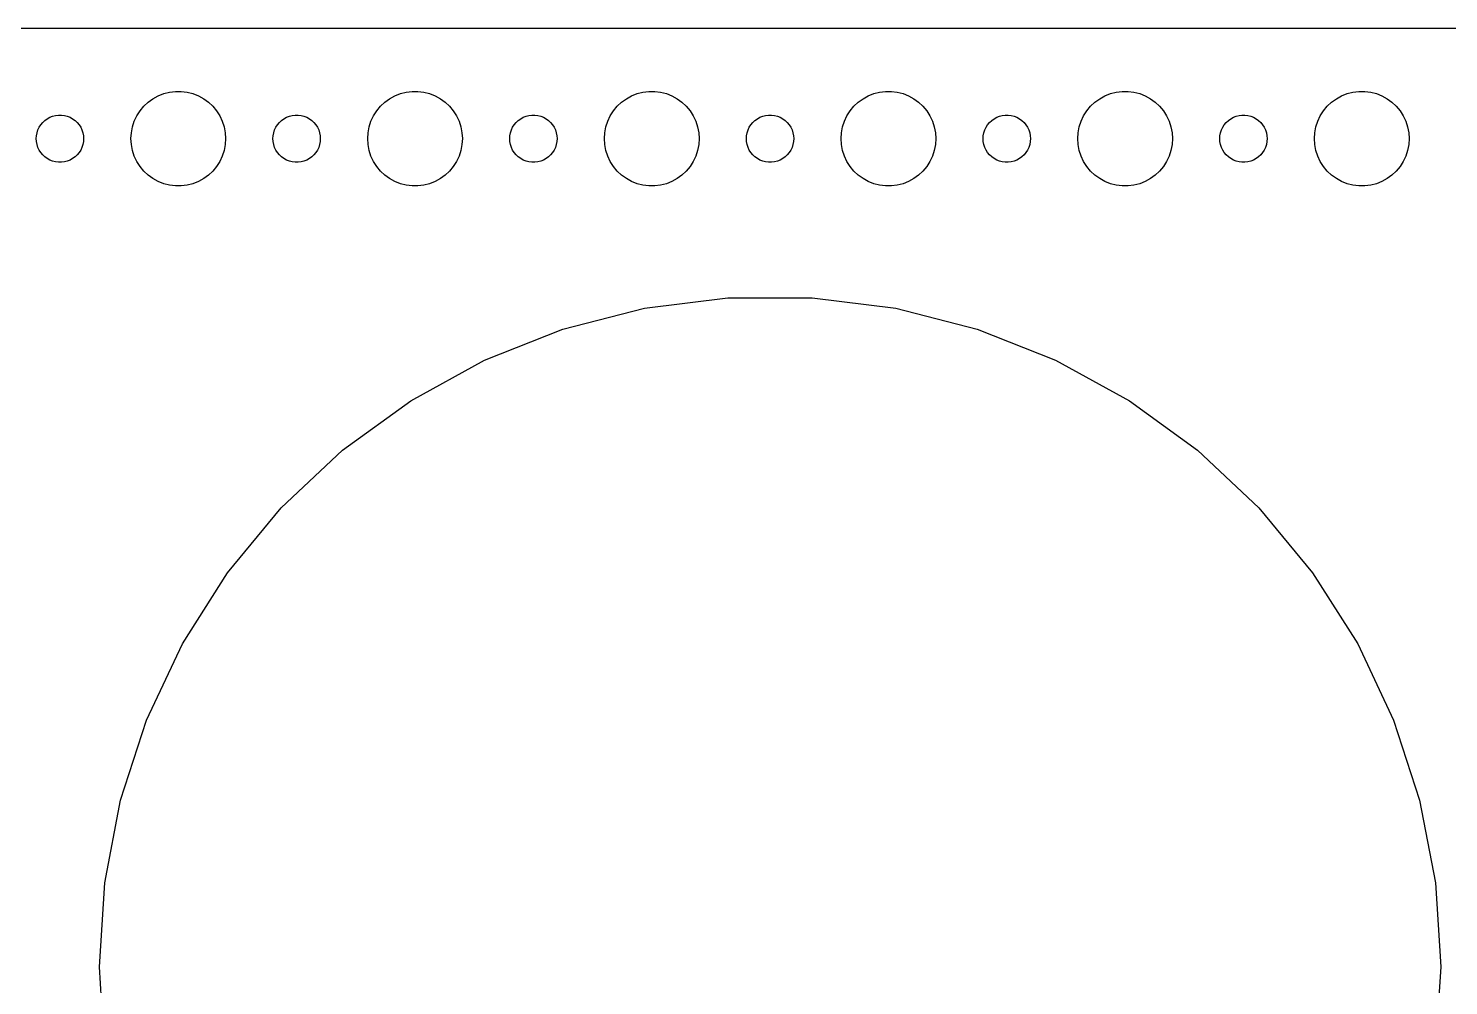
# Model space of a CAD drawing. Header units: metres. Extents: x -240 to 240, y -59 to 59.
# Drawn here: x 43 to 133, y -1.2 to 59.5 of the extents above; entities that cross this region are included whole.
import ezdxf

# ---------------------------------------------------------------- set-up
doc = ezdxf.new("R2010")
doc.units = ezdxf.units.M

msp = doc.modelspace()

# ---------------------------------------------------------------- linework, layer by layer
for p, q in [((234.814, 59.4901), (-234.814, 59.4901)), ((50.5877, 54.8115), (50.8925, 55.033)), ((50.8925, 55.033), (51.2227, 55.2145)), ((51.2227, 55.2145), (51.5729, 55.3532)), ((51.5729, 55.3532), (51.9379, 55.4469)), ((51.9379, 55.4469), (52.3116, 55.4941)), ((52.3116, 55.4941), (52.6884, 55.4941)), ((52.6884, 55.4941), (53.0621, 55.4469)), ((53.0621, 55.4469), (53.427, 55.3532)), ((53.427, 55.3532), (53.7773, 55.2145)), ((53.7773, 55.2145), (54.1075, 55.033)), ((54.1075, 55.033), (54.4123, 54.8115)), ((65.5877, 54.8115), (65.8925, 55.033)), ((65.8925, 55.033), (66.2227, 55.2145)), ((66.2227, 55.2145), (66.573, 55.3532)), ((66.573, 55.3532), (66.9379, 55.4469)), ((66.9379, 55.4469), (67.3116, 55.4941)), ((67.3116, 55.4941), (67.6884, 55.4941)), ((67.6884, 55.4941), (68.0621, 55.4469)), ((68.0621, 55.4469), (68.427, 55.3532)), ((68.427, 55.3532), (68.7773, 55.2145)), ((68.7773, 55.2145), (69.1075, 55.033)), ((69.1075, 55.033), (69.4123, 54.8115)), ((80.5877, 54.8115), (80.8925, 55.033)), ((80.8925, 55.033), (81.2227, 55.2145)), ((81.2227, 55.2145), (81.573, 55.3532)), ((81.573, 55.3532), (81.9379, 55.4469)), ((81.9379, 55.4469), (82.3116, 55.4941)), ((82.3116, 55.4941), (82.6884, 55.4941)), ((82.6884, 55.4941), (83.0621, 55.4469)), ((83.0621, 55.4469), (83.427, 55.3532)), ((83.427, 55.3532), (83.7773, 55.2145)), ((83.7773, 55.2145), (84.1075, 55.033)), ((84.1075, 55.033), (84.4123, 54.8115)), ((95.5877, 54.8115), (95.8925, 55.033)), ((95.8925, 55.033), (96.2227, 55.2145)), ((96.2227, 55.2145), (96.573, 55.3532)), ((96.573, 55.3532), (96.9379, 55.4469)), ((96.9379, 55.4469), (97.3116, 55.4941)), ((97.3116, 55.4941), (97.6884, 55.4941)), ((97.6884, 55.4941), (98.0621, 55.4469)), ((98.0621, 55.4469), (98.427, 55.3532)), ((98.427, 55.3532), (98.7773, 55.2145)), ((98.7773, 55.2145), (99.1075, 55.033)), ((99.1075, 55.033), (99.4123, 54.8115)), ((110.588, 54.8115), (110.893, 55.033)), ((110.893, 55.033), (111.223, 55.2145)), ((111.223, 55.2145), (111.573, 55.3532)), ((111.573, 55.3532), (111.938, 55.4469)), ((111.938, 55.4469), (112.312, 55.4941)), ((112.312, 55.4941), (112.688, 55.4941)), ((112.688, 55.4941), (113.062, 55.4469)), ((113.062, 55.4469), (113.427, 55.3532)), ((113.427, 55.3532), (113.777, 55.2145)), ((113.777, 55.2145), (114.107, 55.033)), ((114.107, 55.033), (114.412, 54.8115)), ((125.588, 54.8115), (125.893, 55.033)), ((125.893, 55.033), (126.223, 55.2145)), ((126.223, 55.2145), (126.573, 55.3532)), ((126.573, 55.3532), (126.938, 55.4469)), ((126.938, 55.4469), (127.312, 55.4941)), ((127.312, 55.4941), (127.688, 55.4941)), ((127.688, 55.4941), (128.062, 55.4469)), ((128.062, 55.4469), (128.427, 55.3532)), ((128.427, 55.3532), (128.777, 55.2145)), ((128.777, 55.2145), (129.107, 55.033)), ((129.107, 55.033), (129.412, 54.8115)), ((49.8711, 53.9453), (50.0729, 54.2634)), ((50.0729, 54.2634), (50.3131, 54.5536)), ((50.3131, 54.5536), (50.5877, 54.8115)), ((54.4123, 54.8115), (54.6869, 54.5536)), ((54.6869, 54.5536), (54.927, 54.2634)), ((54.927, 54.2634), (55.1289, 53.9453)), ((64.8711, 53.9453), (65.073, 54.2634)), ((65.073, 54.2634), (65.3131, 54.5536)), ((65.3131, 54.5536), (65.5877, 54.8115)), ((69.4123, 54.8115), (69.6869, 54.5536)), ((69.6869, 54.5536), (69.927, 54.2634)), ((69.927, 54.2634), (70.1289, 53.9453)), ((79.8711, 53.9453), (80.073, 54.2634)), ((80.073, 54.2634), (80.3131, 54.5536)), ((80.3131, 54.5536), (80.5877, 54.8115)), ((84.4123, 54.8115), (84.6869, 54.5536)), ((84.6869, 54.5536), (84.927, 54.2634)), ((84.927, 54.2634), (85.1289, 53.9453)), ((94.8711, 53.9453), (95.073, 54.2634)), ((95.073, 54.2634), (95.3131, 54.5536)), ((95.3131, 54.5536), (95.5877, 54.8115)), ((99.4123, 54.8115), (99.6869, 54.5536)), ((99.6869, 54.5536), (99.927, 54.2634)), ((99.927, 54.2634), (100.129, 53.9453)), ((109.871, 53.9453), (110.073, 54.2634)), ((110.073, 54.2634), (110.313, 54.5536)), ((110.313, 54.5536), (110.588, 54.8115)), ((114.412, 54.8115), (114.687, 54.5536)), ((114.687, 54.5536), (114.927, 54.2634)), ((114.927, 54.2634), (115.129, 53.9453)), ((124.871, 53.9453), (125.073, 54.2634)), ((125.073, 54.2634), (125.313, 54.5536)), ((125.313, 54.5536), (125.588, 54.8115)), ((129.412, 54.8115), (129.687, 54.5536)), ((129.687, 54.5536), (129.927, 54.2634)), ((129.927, 54.2634), (130.129, 53.9453)), ((43.6053, 53.0522), (43.6855, 53.2226)), ((43.6855, 53.2226), (43.7865, 53.3817)), ((43.7865, 53.3817), (43.9065, 53.5268)), ((43.9065, 53.5268), (44.0439, 53.6558)), ((44.0439, 53.6558), (44.1963, 53.7665)), ((44.1963, 53.7665), (44.3613, 53.8572)), ((44.3613, 53.8572), (44.5365, 53.9266)), ((44.5365, 53.9266), (44.7189, 53.9734)), ((44.7189, 53.9734), (44.9058, 53.997)), ((44.9058, 53.997), (45.0942, 53.997)), ((45.0942, 53.997), (45.2811, 53.9734)), ((45.2811, 53.9734), (45.4635, 53.9266)), ((45.4635, 53.9266), (45.6387, 53.8572)), ((45.6387, 53.8572), (45.8037, 53.7665)), ((45.8037, 53.7665), (45.9561, 53.6558)), ((45.9561, 53.6558), (46.0934, 53.5268)), ((46.0934, 53.5268), (46.2135, 53.3817)), ((46.2135, 53.3817), (46.3145, 53.2226)), ((46.3145, 53.2226), (46.3947, 53.0522)), ((49.5237, 52.876), (49.5942, 53.2461)), ((49.5942, 53.2461), (49.7107, 53.6044)), ((49.7107, 53.6044), (49.8711, 53.9453)), ((55.1289, 53.9453), (55.2893, 53.6044)), ((55.2893, 53.6044), (55.4057, 53.2461)), ((55.4057, 53.2461), (55.4763, 52.876)), ((58.6053, 53.0522), (58.6855, 53.2226)), ((58.6855, 53.2226), (58.7865, 53.3817)), ((58.7865, 53.3817), (58.9065, 53.5268)), ((58.9065, 53.5268), (59.0439, 53.6558)), ((59.0439, 53.6558), (59.1963, 53.7665)), ((59.1963, 53.7665), (59.3613, 53.8572)), ((59.3613, 53.8572), (59.5365, 53.9266)), ((59.5365, 53.9266), (59.7189, 53.9734)), ((59.7189, 53.9734), (59.9058, 53.997)), ((59.9058, 53.997), (60.0942, 53.997)), ((60.0942, 53.997), (60.2811, 53.9734)), ((60.2811, 53.9734), (60.4635, 53.9266)), ((60.4635, 53.9266), (60.6387, 53.8572)), ((60.6387, 53.8572), (60.8037, 53.7665)), ((60.8037, 53.7665), (60.9561, 53.6558)), ((60.9561, 53.6558), (61.0934, 53.5268)), ((61.0934, 53.5268), (61.2135, 53.3817)), ((61.2135, 53.3817), (61.3145, 53.2226)), ((61.3145, 53.2226), (61.3947, 53.0522)), ((64.5237, 52.876), (64.5943, 53.2461)), ((64.5943, 53.2461), (64.7107, 53.6044)), ((64.7107, 53.6044), (64.8711, 53.9453)), ((70.1289, 53.9453), (70.2893, 53.6044)), ((70.2893, 53.6044), (70.4057, 53.2461)), ((70.4057, 53.2461), (70.4763, 52.876)), ((73.6053, 53.0522), (73.6855, 53.2226)), ((73.6855, 53.2226), (73.7865, 53.3817)), ((73.7865, 53.3817), (73.9065, 53.5268)), ((73.9065, 53.5268), (74.0439, 53.6558)), ((74.0439, 53.6558), (74.1963, 53.7665)), ((74.1963, 53.7665), (74.3613, 53.8572)), ((74.3613, 53.8572), (74.5365, 53.9266)), ((74.5365, 53.9266), (74.7189, 53.9734)), ((74.7189, 53.9734), (74.9058, 53.997)), ((74.9058, 53.997), (75.0942, 53.997)), ((75.0942, 53.997), (75.2811, 53.9734)), ((75.2811, 53.9734), (75.4635, 53.9266)), ((75.4635, 53.9266), (75.6387, 53.8572)), ((75.6387, 53.8572), (75.8037, 53.7665)), ((75.8037, 53.7665), (75.9561, 53.6558)), ((75.9561, 53.6558), (76.0934, 53.5268)), ((76.0934, 53.5268), (76.2135, 53.3817)), ((76.2135, 53.3817), (76.3145, 53.2226)), ((76.3145, 53.2226), (76.3947, 53.0522)), ((79.5237, 52.876), (79.5943, 53.2461)), ((79.5943, 53.2461), (79.7107, 53.6044)), ((79.7107, 53.6044), (79.8711, 53.9453)), ((85.1289, 53.9453), (85.2893, 53.6044)), ((85.2893, 53.6044), (85.4057, 53.2461)), ((85.4057, 53.2461), (85.4763, 52.876)), ((88.6053, 53.0522), (88.6855, 53.2226)), ((88.6855, 53.2226), (88.7865, 53.3817)), ((88.7865, 53.3817), (88.9065, 53.5268)), ((88.9065, 53.5268), (89.0439, 53.6558)), ((89.0439, 53.6558), (89.1963, 53.7665)), ((89.1963, 53.7665), (89.3613, 53.8572)), ((89.3613, 53.8572), (89.5365, 53.9266)), ((89.5365, 53.9266), (89.7189, 53.9734)), ((89.7189, 53.9734), (89.9058, 53.997)), ((89.9058, 53.997), (90.0942, 53.997)), ((90.0942, 53.997), (90.2811, 53.9734)), ((90.2811, 53.9734), (90.4635, 53.9266)), ((90.4635, 53.9266), (90.6387, 53.8572)), ((90.6387, 53.8572), (90.8037, 53.7665)), ((90.8037, 53.7665), (90.9561, 53.6558)), ((90.9561, 53.6558), (91.0934, 53.5268)), ((91.0934, 53.5268), (91.2135, 53.3817)), ((91.2135, 53.3817), (91.3145, 53.2226)), ((91.3145, 53.2226), (91.3947, 53.0522)), ((94.5237, 52.876), (94.5943, 53.2461)), ((94.5943, 53.2461), (94.7107, 53.6044)), ((94.7107, 53.6044), (94.8711, 53.9453)), ((100.129, 53.9453), (100.289, 53.6044)), ((100.289, 53.6044), (100.406, 53.2461)), ((100.406, 53.2461), (100.476, 52.876)), ((103.605, 53.0522), (103.686, 53.2226)), ((103.686, 53.2226), (103.786, 53.3817)), ((103.786, 53.3817), (103.907, 53.5268)), ((103.907, 53.5268), (104.044, 53.6558)), ((104.044, 53.6558), (104.196, 53.7665)), ((104.196, 53.7665), (104.361, 53.8572)), ((104.361, 53.8572), (104.536, 53.9266)), ((104.536, 53.9266), (104.719, 53.9734)), ((104.719, 53.9734), (104.906, 53.997)), ((104.906, 53.997), (105.094, 53.997)), ((105.094, 53.997), (105.281, 53.9734)), ((105.281, 53.9734), (105.464, 53.9266)), ((105.464, 53.9266), (105.639, 53.8572)), ((105.639, 53.8572), (105.804, 53.7665)), ((105.804, 53.7665), (105.956, 53.6558)), ((105.956, 53.6558), (106.093, 53.5268)), ((106.093, 53.5268), (106.214, 53.3817)), ((106.214, 53.3817), (106.314, 53.2226)), ((106.314, 53.2226), (106.395, 53.0522)), ((109.524, 52.876), (109.594, 53.2461)), ((109.594, 53.2461), (109.711, 53.6044)), ((109.711, 53.6044), (109.871, 53.9453)), ((115.129, 53.9453), (115.289, 53.6044)), ((115.289, 53.6044), (115.406, 53.2461)), ((115.406, 53.2461), (115.476, 52.876)), ((118.605, 53.0522), (118.686, 53.2226)), ((118.686, 53.2226), (118.786, 53.3817)), ((118.786, 53.3817), (118.907, 53.5268)), ((118.907, 53.5268), (119.044, 53.6558)), ((119.044, 53.6558), (119.196, 53.7665)), ((119.196, 53.7665), (119.361, 53.8572)), ((119.361, 53.8572), (119.536, 53.9266)), ((119.536, 53.9266), (119.719, 53.9734)), ((119.719, 53.9734), (119.906, 53.997)), ((119.906, 53.997), (120.094, 53.997)), ((120.094, 53.997), (120.281, 53.9734)), ((120.281, 53.9734), (120.464, 53.9266)), ((120.464, 53.9266), (120.639, 53.8572)), ((120.639, 53.8572), (120.804, 53.7665)), ((120.804, 53.7665), (120.956, 53.6558)), ((120.956, 53.6558), (121.093, 53.5268)), ((121.093, 53.5268), (121.214, 53.3817)), ((121.214, 53.3817), (121.314, 53.2226)), ((121.314, 53.2226), (121.395, 53.0522)), ((124.524, 52.876), (124.594, 53.2461)), ((124.594, 53.2461), (124.711, 53.6044)), ((124.711, 53.6044), (124.871, 53.9453)), ((130.129, 53.9453), (130.289, 53.6044)), ((130.289, 53.6044), (130.406, 53.2461)), ((130.406, 53.2461), (130.476, 52.876)), ((43.5, 52.5), (43.5118, 52.688)), ((43.5118, 52.312), (43.5, 52.5)), ((43.5118, 52.688), (43.5471, 52.873)), ((43.5471, 52.127), (43.5118, 52.312)), ((43.5471, 52.873), (43.6053, 53.0522)), ((46.3947, 53.0522), (46.4529, 52.873)), ((46.4529, 52.873), (46.4882, 52.688)), ((46.4882, 52.312), (46.4529, 52.127)), ((46.4882, 52.688), (46.5, 52.5)), ((46.5, 52.5), (46.4882, 52.312)), ((49.5, 52.5), (49.5237, 52.876)), ((49.5237, 52.124), (49.5, 52.5)), ((55.4763, 52.876), (55.5, 52.5)), ((55.5, 52.5), (55.4763, 52.124)), ((58.5, 52.5), (58.5118, 52.688)), ((58.5118, 52.312), (58.5, 52.5)), ((58.5118, 52.688), (58.5471, 52.873)), ((58.5471, 52.127), (58.5118, 52.312)), ((58.5471, 52.873), (58.6053, 53.0522)), ((61.3947, 53.0522), (61.4529, 52.873)), ((61.4529, 52.873), (61.4882, 52.688)), ((61.4882, 52.312), (61.4529, 52.127)), ((61.4882, 52.688), (61.5, 52.5)), ((61.5, 52.5), (61.4882, 52.312)), ((64.5, 52.5), (64.5237, 52.876)), ((64.5237, 52.124), (64.5, 52.5)), ((70.4763, 52.876), (70.5, 52.5)), ((70.5, 52.5), (70.4763, 52.124)), ((73.5, 52.5), (73.5118, 52.688)), ((73.5118, 52.312), (73.5, 52.5)), ((73.5118, 52.688), (73.5471, 52.873)), ((73.5471, 52.127), (73.5118, 52.312)), ((73.5471, 52.873), (73.6053, 53.0522)), ((76.3947, 53.0522), (76.4529, 52.873)), ((76.4529, 52.873), (76.4882, 52.688)), ((76.4882, 52.312), (76.4529, 52.127)), ((76.4882, 52.688), (76.5, 52.5)), ((76.5, 52.5), (76.4882, 52.312)), ((79.5, 52.5), (79.5237, 52.876)), ((79.5237, 52.124), (79.5, 52.5)), ((85.4763, 52.876), (85.5, 52.5)), ((85.5, 52.5), (85.4763, 52.124)), ((88.5, 52.5), (88.5118, 52.688)), ((88.5118, 52.312), (88.5, 52.5)), ((88.5118, 52.688), (88.5471, 52.873)), ((88.5471, 52.127), (88.5118, 52.312)), ((88.5471, 52.873), (88.6053, 53.0522)), ((91.3947, 53.0522), (91.4529, 52.873)), ((91.4529, 52.873), (91.4882, 52.688)), ((91.4882, 52.312), (91.4529, 52.127)), ((91.4882, 52.688), (91.5, 52.5)), ((91.5, 52.5), (91.4882, 52.312)), ((94.5, 52.5), (94.5237, 52.876)), ((94.5237, 52.124), (94.5, 52.5)), ((100.476, 52.876), (100.5, 52.5)), ((100.5, 52.5), (100.476, 52.124)), ((103.5, 52.5), (103.512, 52.688)), ((103.512, 52.312), (103.5, 52.5)), ((103.512, 52.688), (103.547, 52.873)), ((103.547, 52.127), (103.512, 52.312)), ((103.547, 52.873), (103.605, 53.0522)), ((106.395, 53.0522), (106.453, 52.873)), ((106.453, 52.873), (106.488, 52.688)), ((106.488, 52.312), (106.453, 52.127)), ((106.488, 52.688), (106.5, 52.5)), ((106.5, 52.5), (106.488, 52.312)), ((109.5, 52.5), (109.524, 52.876)), ((109.524, 52.124), (109.5, 52.5)), ((115.476, 52.876), (115.5, 52.5)), ((115.5, 52.5), (115.476, 52.124)), ((118.5, 52.5), (118.512, 52.688)), ((118.512, 52.312), (118.5, 52.5)), ((118.512, 52.688), (118.547, 52.873)), ((118.547, 52.127), (118.512, 52.312)), ((118.547, 52.873), (118.605, 53.0522)), ((121.395, 53.0522), (121.453, 52.873)), ((121.453, 52.873), (121.488, 52.688)), ((121.488, 52.312), (121.453, 52.127)), ((121.488, 52.688), (121.5, 52.5)), ((121.5, 52.5), (121.488, 52.312)), ((124.5, 52.5), (124.524, 52.876)), ((124.524, 52.124), (124.5, 52.5)), ((130.476, 52.876), (130.5, 52.5)), ((130.5, 52.5), (130.476, 52.124)), ((43.6053, 51.9478), (43.5471, 52.127)), ((43.6855, 51.7774), (43.6053, 51.9478)), ((43.7865, 51.6183), (43.6855, 51.7774)), ((43.9065, 51.4732), (43.7865, 51.6183)), ((44.0439, 51.3442), (43.9065, 51.4732)), ((44.1963, 51.2335), (44.0439, 51.3442)), ((45.9561, 51.3442), (45.8037, 51.2335)), ((46.0934, 51.4732), (45.9561, 51.3442)), ((46.2135, 51.6183), (46.0934, 51.4732)), ((46.3145, 51.7774), (46.2135, 51.6183)), ((46.3947, 51.9478), (46.3145, 51.7774)), ((46.4529, 52.127), (46.3947, 51.9478)), ((49.5942, 51.7539), (49.5237, 52.124)), ((49.7107, 51.3956), (49.5942, 51.7539)), ((49.8711, 51.0547), (49.7107, 51.3956)), ((55.2893, 51.3956), (55.1289, 51.0547)), ((55.4057, 51.7539), (55.2893, 51.3956)), ((55.4763, 52.124), (55.4057, 51.7539)), ((58.6053, 51.9478), (58.5471, 52.127)), ((58.6855, 51.7774), (58.6053, 51.9478)), ((58.7865, 51.6183), (58.6855, 51.7774)), ((58.9065, 51.4732), (58.7865, 51.6183)), ((59.0439, 51.3442), (58.9065, 51.4732)), ((59.1963, 51.2335), (59.0439, 51.3442)), ((60.9561, 51.3442), (60.8037, 51.2335)), ((61.0934, 51.4732), (60.9561, 51.3442)), ((61.2135, 51.6183), (61.0934, 51.4732)), ((61.3145, 51.7774), (61.2135, 51.6183)), ((61.3947, 51.9478), (61.3145, 51.7774)), ((61.4529, 52.127), (61.3947, 51.9478)), ((64.5943, 51.7539), (64.5237, 52.124)), ((64.7107, 51.3956), (64.5943, 51.7539)), ((64.8711, 51.0547), (64.7107, 51.3956)), ((70.2893, 51.3956), (70.1289, 51.0547)), ((70.4057, 51.7539), (70.2893, 51.3956)), ((70.4763, 52.124), (70.4057, 51.7539)), ((73.6053, 51.9478), (73.5471, 52.127)), ((73.6855, 51.7774), (73.6053, 51.9478)), ((73.7865, 51.6183), (73.6855, 51.7774)), ((73.9065, 51.4732), (73.7865, 51.6183)), ((74.0439, 51.3442), (73.9065, 51.4732)), ((74.1963, 51.2335), (74.0439, 51.3442)), ((75.9561, 51.3442), (75.8037, 51.2335)), ((76.0934, 51.4732), (75.9561, 51.3442)), ((76.2135, 51.6183), (76.0934, 51.4732)), ((76.3145, 51.7774), (76.2135, 51.6183)), ((76.3947, 51.9478), (76.3145, 51.7774)), ((76.4529, 52.127), (76.3947, 51.9478)), ((79.5943, 51.7539), (79.5237, 52.124)), ((79.7107, 51.3956), (79.5943, 51.7539)), ((79.8711, 51.0547), (79.7107, 51.3956)), ((85.2893, 51.3956), (85.1289, 51.0547)), ((85.4057, 51.7539), (85.2893, 51.3956)), ((85.4763, 52.124), (85.4057, 51.7539)), ((88.6053, 51.9478), (88.5471, 52.127)), ((88.6855, 51.7774), (88.6053, 51.9478)), ((88.7865, 51.6183), (88.6855, 51.7774)), ((88.9065, 51.4732), (88.7865, 51.6183)), ((89.0439, 51.3442), (88.9065, 51.4732)), ((89.1963, 51.2335), (89.0439, 51.3442)), ((90.9561, 51.3442), (90.8037, 51.2335)), ((91.0934, 51.4732), (90.9561, 51.3442)), ((91.2135, 51.6183), (91.0934, 51.4732)), ((91.3145, 51.7774), (91.2135, 51.6183)), ((91.3947, 51.9478), (91.3145, 51.7774)), ((91.4529, 52.127), (91.3947, 51.9478)), ((94.5943, 51.7539), (94.5237, 52.124)), ((94.7107, 51.3956), (94.5943, 51.7539)), ((94.8711, 51.0547), (94.7107, 51.3956)), ((100.289, 51.3956), (100.129, 51.0547)), ((100.406, 51.7539), (100.289, 51.3956)), ((100.476, 52.124), (100.406, 51.7539)), ((103.605, 51.9478), (103.547, 52.127)), ((103.686, 51.7774), (103.605, 51.9478)), ((103.786, 51.6183), (103.686, 51.7774)), ((103.907, 51.4732), (103.786, 51.6183)), ((104.044, 51.3442), (103.907, 51.4732)), ((104.196, 51.2335), (104.044, 51.3442)), ((105.956, 51.3442), (105.804, 51.2335)), ((106.093, 51.4732), (105.956, 51.3442)), ((106.214, 51.6183), (106.093, 51.4732)), ((106.314, 51.7774), (106.214, 51.6183)), ((106.395, 51.9478), (106.314, 51.7774)), ((106.453, 52.127), (106.395, 51.9478)), ((109.594, 51.7539), (109.524, 52.124)), ((109.711, 51.3956), (109.594, 51.7539)), ((109.871, 51.0547), (109.711, 51.3956)), ((115.289, 51.3956), (115.129, 51.0547)), ((115.406, 51.7539), (115.289, 51.3956)), ((115.476, 52.124), (115.406, 51.7539)), ((118.605, 51.9478), (118.547, 52.127)), ((118.686, 51.7774), (118.605, 51.9478)), ((118.786, 51.6183), (118.686, 51.7774)), ((118.907, 51.4732), (118.786, 51.6183)), ((119.044, 51.3442), (118.907, 51.4732)), ((119.196, 51.2335), (119.044, 51.3442)), ((120.956, 51.3442), (120.804, 51.2335)), ((121.093, 51.4732), (120.956, 51.3442)), ((121.214, 51.6183), (121.093, 51.4732)), ((121.314, 51.7774), (121.214, 51.6183)), ((121.395, 51.9478), (121.314, 51.7774)), ((121.453, 52.127), (121.395, 51.9478)), ((124.594, 51.7539), (124.524, 52.124)), ((124.711, 51.3956), (124.594, 51.7539)), ((124.871, 51.0547), (124.711, 51.3956)), ((130.289, 51.3956), (130.129, 51.0547)), ((130.406, 51.7539), (130.289, 51.3956)), ((130.476, 52.124), (130.406, 51.7539)), ((44.3613, 51.1428), (44.1963, 51.2335)), ((44.5365, 51.0734), (44.3613, 51.1428)), ((44.7189, 51.0266), (44.5365, 51.0734)), ((44.9058, 51.003), (44.7189, 51.0266)), ((45.0942, 51.003), (44.9058, 51.003)), ((45.2811, 51.0266), (45.0942, 51.003)), ((45.4635, 51.0734), (45.2811, 51.0266)), ((45.6387, 51.1428), (45.4635, 51.0734)), ((45.8037, 51.2335), (45.6387, 51.1428)), ((50.0729, 50.7366), (49.8711, 51.0547)), ((50.3131, 50.4464), (50.0729, 50.7366)), ((50.5877, 50.1885), (50.3131, 50.4464)), ((54.6869, 50.4464), (54.4123, 50.1885)), ((54.927, 50.7366), (54.6869, 50.4464)), ((55.1289, 51.0547), (54.927, 50.7366)), ((59.3613, 51.1428), (59.1963, 51.2335)), ((59.5365, 51.0734), (59.3613, 51.1428)), ((59.7189, 51.0266), (59.5365, 51.0734)), ((59.9058, 51.003), (59.7189, 51.0266)), ((60.0942, 51.003), (59.9058, 51.003)), ((60.2811, 51.0266), (60.0942, 51.003)), ((60.4635, 51.0734), (60.2811, 51.0266)), ((60.6387, 51.1428), (60.4635, 51.0734)), ((60.8037, 51.2335), (60.6387, 51.1428)), ((65.073, 50.7366), (64.8711, 51.0547)), ((65.3131, 50.4464), (65.073, 50.7366)), ((65.5877, 50.1885), (65.3131, 50.4464)), ((69.6869, 50.4464), (69.4123, 50.1885)), ((69.927, 50.7366), (69.6869, 50.4464)), ((70.1289, 51.0547), (69.927, 50.7366)), ((74.3613, 51.1428), (74.1963, 51.2335)), ((74.5365, 51.0734), (74.3613, 51.1428)), ((74.7189, 51.0266), (74.5365, 51.0734)), ((74.9058, 51.003), (74.7189, 51.0266)), ((75.0942, 51.003), (74.9058, 51.003)), ((75.2811, 51.0266), (75.0942, 51.003)), ((75.4635, 51.0734), (75.2811, 51.0266)), ((75.6387, 51.1428), (75.4635, 51.0734)), ((75.8037, 51.2335), (75.6387, 51.1428)), ((80.073, 50.7366), (79.8711, 51.0547)), ((80.3131, 50.4464), (80.073, 50.7366)), ((80.5877, 50.1885), (80.3131, 50.4464)), ((84.6869, 50.4464), (84.4123, 50.1885)), ((84.927, 50.7366), (84.6869, 50.4464)), ((85.1289, 51.0547), (84.927, 50.7366)), ((89.3613, 51.1428), (89.1963, 51.2335)), ((89.5365, 51.0734), (89.3613, 51.1428)), ((89.7189, 51.0266), (89.5365, 51.0734)), ((89.9058, 51.003), (89.7189, 51.0266)), ((90.0942, 51.003), (89.9058, 51.003)), ((90.2811, 51.0266), (90.0942, 51.003)), ((90.4635, 51.0734), (90.2811, 51.0266)), ((90.6387, 51.1428), (90.4635, 51.0734)), ((90.8037, 51.2335), (90.6387, 51.1428)), ((95.073, 50.7366), (94.8711, 51.0547)), ((95.3131, 50.4464), (95.073, 50.7366)), ((95.5877, 50.1885), (95.3131, 50.4464)), ((99.6869, 50.4464), (99.4123, 50.1885)), ((99.927, 50.7366), (99.6869, 50.4464)), ((100.129, 51.0547), (99.927, 50.7366)), ((104.361, 51.1428), (104.196, 51.2335)), ((104.536, 51.0734), (104.361, 51.1428)), ((104.719, 51.0266), (104.536, 51.0734)), ((104.906, 51.003), (104.719, 51.0266)), ((105.094, 51.003), (104.906, 51.003)), ((105.281, 51.0266), (105.094, 51.003)), ((105.464, 51.0734), (105.281, 51.0266)), ((105.639, 51.1428), (105.464, 51.0734)), ((105.804, 51.2335), (105.639, 51.1428)), ((110.073, 50.7366), (109.871, 51.0547)), ((110.313, 50.4464), (110.073, 50.7366)), ((110.588, 50.1885), (110.313, 50.4464)), ((114.687, 50.4464), (114.412, 50.1885)), ((114.927, 50.7366), (114.687, 50.4464)), ((115.129, 51.0547), (114.927, 50.7366)), ((119.361, 51.1428), (119.196, 51.2335)), ((119.536, 51.0734), (119.361, 51.1428)), ((119.719, 51.0266), (119.536, 51.0734)), ((119.906, 51.003), (119.719, 51.0266)), ((120.094, 51.003), (119.906, 51.003)), ((120.281, 51.0266), (120.094, 51.003)), ((120.464, 51.0734), (120.281, 51.0266)), ((120.639, 51.1428), (120.464, 51.0734)), ((120.804, 51.2335), (120.639, 51.1428)), ((125.073, 50.7366), (124.871, 51.0547)), ((125.313, 50.4464), (125.073, 50.7366)), ((125.588, 50.1885), (125.313, 50.4464)), ((129.687, 50.4464), (129.412, 50.1885)), ((129.927, 50.7366), (129.687, 50.4464)), ((130.129, 51.0547), (129.927, 50.7366)), ((50.8925, 49.967), (50.5877, 50.1885)), ((51.2227, 49.7855), (50.8925, 49.967)), ((51.5729, 49.6468), (51.2227, 49.7855)), ((51.9379, 49.5531), (51.5729, 49.6468)), ((52.3116, 49.5059), (51.9379, 49.5531)), ((52.6884, 49.5059), (52.3116, 49.5059)), ((53.0621, 49.5531), (52.6884, 49.5059)), ((53.427, 49.6468), (53.0621, 49.5531)), ((53.7773, 49.7855), (53.427, 49.6468)), ((54.1075, 49.967), (53.7773, 49.7855)), ((54.4123, 50.1885), (54.1075, 49.967)), ((65.8925, 49.967), (65.5877, 50.1885)), ((66.2227, 49.7855), (65.8925, 49.967)), ((66.573, 49.6468), (66.2227, 49.7855)), ((66.9379, 49.5531), (66.573, 49.6468)), ((67.3116, 49.5059), (66.9379, 49.5531)), ((67.6884, 49.5059), (67.3116, 49.5059)), ((68.0621, 49.5531), (67.6884, 49.5059)), ((68.427, 49.6468), (68.0621, 49.5531)), ((68.7773, 49.7855), (68.427, 49.6468)), ((69.1075, 49.967), (68.7773, 49.7855)), ((69.4123, 50.1885), (69.1075, 49.967)), ((80.8925, 49.967), (80.5877, 50.1885)), ((81.2227, 49.7855), (80.8925, 49.967)), ((81.573, 49.6468), (81.2227, 49.7855)), ((81.9379, 49.5531), (81.573, 49.6468)), ((82.3116, 49.5059), (81.9379, 49.5531)), ((82.6884, 49.5059), (82.3116, 49.5059)), ((83.0621, 49.5531), (82.6884, 49.5059)), ((83.427, 49.6468), (83.0621, 49.5531)), ((83.7773, 49.7855), (83.427, 49.6468)), ((84.1075, 49.967), (83.7773, 49.7855)), ((84.4123, 50.1885), (84.1075, 49.967)), ((95.8925, 49.967), (95.5877, 50.1885)), ((96.2227, 49.7855), (95.8925, 49.967)), ((96.573, 49.6468), (96.2227, 49.7855)), ((96.9379, 49.5531), (96.573, 49.6468)), ((97.3116, 49.5059), (96.9379, 49.5531)), ((97.6884, 49.5059), (97.3116, 49.5059)), ((98.0621, 49.5531), (97.6884, 49.5059)), ((98.427, 49.6468), (98.0621, 49.5531)), ((98.7773, 49.7855), (98.427, 49.6468)), ((99.1075, 49.967), (98.7773, 49.7855)), ((99.4123, 50.1885), (99.1075, 49.967)), ((110.893, 49.967), (110.588, 50.1885)), ((111.223, 49.7855), (110.893, 49.967)), ((111.573, 49.6468), (111.223, 49.7855)), ((111.938, 49.5531), (111.573, 49.6468)), ((112.312, 49.5059), (111.938, 49.5531)), ((112.688, 49.5059), (112.312, 49.5059)), ((113.062, 49.5531), (112.688, 49.5059)), ((113.427, 49.6468), (113.062, 49.5531)), ((113.777, 49.7855), (113.427, 49.6468)), ((114.107, 49.967), (113.777, 49.7855)), ((114.412, 50.1885), (114.107, 49.967)), ((125.893, 49.967), (125.588, 50.1885)), ((126.223, 49.7855), (125.893, 49.967)), ((126.573, 49.6468), (126.223, 49.7855)), ((126.938, 49.5531), (126.573, 49.6468)), ((127.312, 49.5059), (126.938, 49.5531)), ((127.688, 49.5059), (127.312, 49.5059)), ((128.062, 49.5531), (127.688, 49.5059)), ((128.427, 49.6468), (128.062, 49.5531)), ((128.777, 49.7855), (128.427, 49.6468)), ((129.107, 49.967), (128.777, 49.7855)), ((129.412, 50.1885), (129.107, 49.967)), ((82.0363, 41.7472), (87.3314, 42.4161)), ((87.3314, 42.4161), (92.6686, 42.4161)), ((92.6686, 42.4161), (97.9637, 41.7472)), ((76.8668, 40.4199), (82.0363, 41.7472)), ((97.9637, 41.7472), (103.133, 40.4199)), ((71.9044, 38.4551), (76.8668, 40.4199)), ((103.133, 40.4199), (108.096, 38.4551)), ((67.2274, 35.8839), (71.9044, 38.4551)), ((108.096, 38.4551), (112.773, 35.8839)), ((62.9095, 32.7468), (67.2274, 35.8839)), ((112.773, 35.8839), (117.091, 32.7468)), ((59.0188, 29.0932), (62.9095, 32.7468)), ((117.091, 32.7468), (120.981, 29.0932)), ((55.6168, 24.9809), (59.0188, 29.0932)), ((120.981, 29.0932), (124.383, 24.9809)), ((52.757, 20.4745), (55.6168, 24.9809)), ((124.383, 24.9809), (127.243, 20.4745)), ((50.4845, 15.6453), (52.757, 20.4745)), ((127.243, 20.4745), (129.516, 15.6453)), ((48.8352, 10.5693), (50.4845, 15.6453)), ((129.516, 15.6453), (131.165, 10.5693)), ((47.8351, 5.32666), (48.8352, 10.5693)), ((131.165, 10.5693), (132.165, 5.32666)), ((47.5, 0), (47.8351, 5.32666)), ((132.165, 5.32666), (132.5, 0)), ((47.8351, -5.32666), (47.5, 0)), ((132.5, 0), (132.165, -5.32666))]:
    msp.add_line(p, q)

doc.saveas('drawing.dxf')
